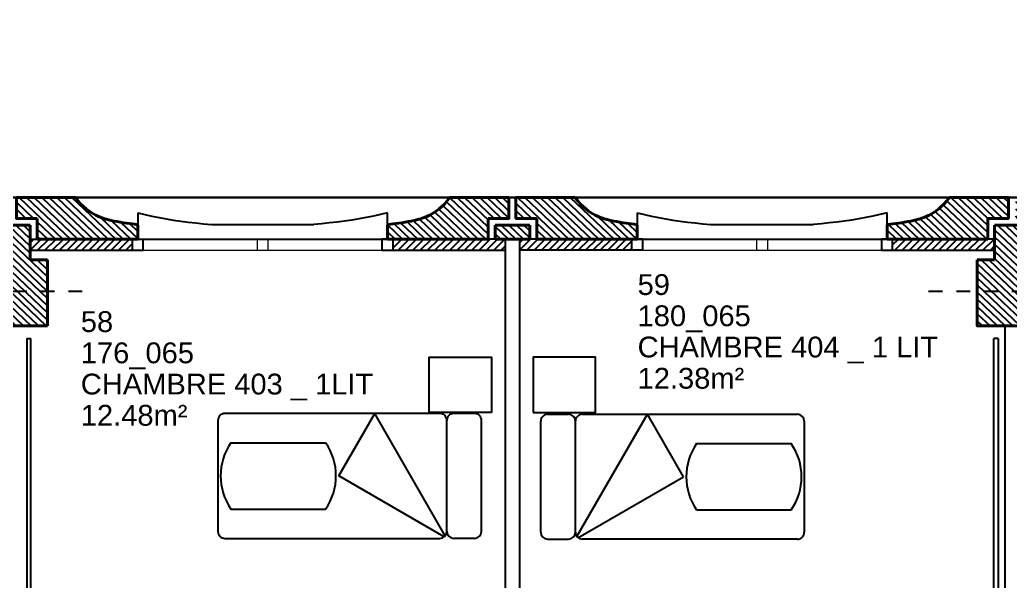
# Model space of a CAD drawing. Header units: metres. Extents: x -8 to 211, y -5 to 116.
# Drawn here: x 174.55 to 181.69, y 64.73 to 68.78 of the extents above; entities that cross this region are included whole.
import ezdxf

# ---------------------------------------------------------------- set-up
doc = ezdxf.new("R2010")
doc.units = ezdxf.units.M
doc.header["$LTSCALE"] = 0.6
doc.header["$MEASUREMENT"] = 0
doc.linetypes.add('CACHÉ', pattern=[0.25, 0.125, -0.125])
doc.linetypes.add('CONTINU', pattern=[0])
doc.layers.get('0').update_dxf_attribs({"linetype": 'CONTINUOUS'})
for name, color, linetype in [('001axes', 1, 'CONTINUOUS'), ('009 main courante', 181, 'CONTINUOUS'), ('400 Lits', 150, 'CONTINUOUS'), ('A_EQMP', 142, 'CONTINUOUS'), ('A_Etiqu_Local', 8, 'CONTINUOUS'), ('A_Etiqu_Local_ancien', 8, 'CONTINUOUS'), ('A_HACH_CLOIS', 7, 'CONTINU'), ('A_HACH_STRUC', 7, 'CONTINUOUS'), ('A_MUR_CLOIS', 8, 'CONTINU'), ('A_MURS_ALÈG', 7, 'CONTINU')]:
    doc.layers.add(name, color=color, linetype=linetype)
for name, color, linetype, lineweight in [('A_CHASS', 4, 'CONTINU', 0), ('A_MURS_STRU', 7, 'CONTINU', 40), ('CONTOUR', 54, 'CONTINUOUS', 30)]:
    doc.layers.add(name, color=color, linetype=linetype, lineweight=lineweight)
doc.styles.add('Attribut', font='arial.ttf')

# ---------------------------------------------------------------- blocks, each defined once
blk = doc.blocks.new('A_Etiqu_Local')
at = {"style": 'Attribut', "flags": 1}
for tag, p in [('CODE_HOPITAL', (-0.4463, 1.632)), ('CODE_SITE', (-0.4463, 1.407)), ('CODE_BATIMENT', (-0.4463, 1.182)), ('CODE_SECTEUR', (-0.4463, 0.957)), ('CODE_ETAGE', (-0.4463, 0.732)), ('NOM_NORMALISE', (-0.4463, -0.843)), ('SECTEUR_ACTIVITE', (-0.4463, -1.068)), ('SOUS_SECTEUR_ACTIVITE', (-0.4463, -1.293)), ('VOLUME', (-0.4463, -1.518)), ('SERVICE', (-0.4463, -1.743)), ('CODE_UG', (-0.4463, -1.968)), ('CODE_UA', (-0.4463, -2.193)), ('CODE_POLE', (-0.4463, -2.418)), ('OCCUPANT_EXTERNE', (-0.4463, -2.643)), ('DISPONIBILITE', (-0.4463, -2.868)), ('ACCES_HANDICAPES', (-0.4463, -3.093)), ('NATURE_SOL', (-0.4463, -3.318)), ('RISQUE_LABORATOIRE', (-0.4463, -3.543)), ('AMIANTE', (-0.4463, -3.768))]:
    blk.add_attdef(tag, p, '', height=0.15, dxfattribs=at)
at = {"layer": 'A_Etiqu_Local', "style": 'Attribut'}
for tag, p in [('CODE_PIECE', (-0.4463, 0.282)), ('NOM_USAGE', (-0.4463, 0.057)), ('SURFACE', (-0.4463, -0.168))]:
    blk.add_attdef(tag, p, '', height=0.15, dxfattribs=at)
at = {"layer": 'A_Etiqu_Local_ancien', "style": 'Attribut'}
blk.add_attdef('CODE_PIECE_ANCIEN', (-0.4463, 0.507), '', height=0.15, dxfattribs=at)

msp = doc.modelspace()

# ---------------------------------------------------------------- hatches: boundary and pattern name
at = {"layer": 'A_HACH_CLOIS'}
h = msp.add_hatch(dxfattribs=at)
h.set_pattern_fill('ANSI31', color=8, scale=0.3, style=0)
h.set_pattern_definition([(45, (174.625094, 67.11617), (-0.0265165, 0.0265165), [])])
h.paths.add_polyline_path([(178.0502, 67.1962), (177.2404, 67.1962), (177.2404, 67.1162), (178.0502, 67.1162)])
h.paths.add_polyline_path([(175.3602, 67.1962), (174.6251, 67.1962), (174.6251, 67.1162), (175.3602, 67.1162)])
h = msp.add_hatch(dxfattribs=at)
h.set_pattern_fill('ANSI31', color=8, scale=0.3, style=0)
h.set_pattern_definition([(45, (178.15035, 67.11617), (-0.0265165, 0.0265165), [])])
h.paths.add_polyline_path([(181.5754, 67.1962), (180.8402, 67.1962), (180.8402, 67.1162), (181.5754, 67.1162)])
h.paths.add_polyline_path([(178.9602, 67.1962), (178.1504, 67.1962), (178.1504, 67.1162), (178.9602, 67.1162)])
at = {"layer": 'A_HACH_STRUC', "linetype": 'Continuous'}
h = msp.add_hatch(dxfattribs=at)
h.set_pattern_fill('ANSI31', color=8, scale=0.3, angle=-88.5553, style=0)
h.set_pattern_definition([(316.4447, (167.350205, 67.19617), (0.02583954, 0.02717661), [])])
h.paths.add_polyline_path([(167.8638, 67.3883), (167.8463, 67.4003), (167.8282, 67.4143), (167.8095, 67.4306), (167.7903, 67.4496), (167.7705, 67.4713), (167.7502, 67.4962), (167.3502, 67.4962), (167.3502, 67.3462), (167.4751, 67.3462), (167.4751, 67.1962), (168.1602, 67.1962), (168.2002, 67.1962), (168.2002, 67.299), (168.1903, 67.3009), (168.1764, 67.3031), (168.1595, 67.3056), (168.1401, 67.3085), (168.1188, 67.3116), (168.0965, 67.315), (168.0736, 67.3186), (168.051, 67.3224), (168.0292, 67.3263), (168.0089, 67.3304), (167.9995, 67.3325), (167.9906, 67.3347), (167.9822, 67.3369), (167.974, 67.3392), (167.9661, 67.3415), (167.9585, 67.344), (167.951, 67.3466), (167.9435, 67.3493), (167.9361, 67.3522), (167.9286, 67.3552), (167.9132, 67.3618), (167.8972, 67.3693), (167.8808, 67.378)])
h.paths.add_polyline_path([(170.7253, 67.3462), (170.8752, 67.3462), (170.8752, 67.4962), (170.4502, 67.4962), (170.4298, 67.4713), (170.4101, 67.4496), (170.3909, 67.4306), (170.3722, 67.4143), (170.3541, 67.4003), (170.3366, 67.3883), (170.3196, 67.378), (170.3032, 67.3693), (170.2872, 67.3618), (170.2718, 67.3552), (170.2604, 67.3506), (170.2456, 67.3452), (170.2304, 67.3403), (170.2142, 67.3357), (170.1956, 67.3313), (170.1712, 67.3263), (170.1494, 67.3224), (170.1268, 67.3186), (170.1039, 67.315), (170.0816, 67.3116), (170.0603, 67.3085), (170.0409, 67.3056), (170.024, 67.3031), (170.0101, 67.3009), (170.0002, 67.299), (170.0002, 67.1962), (170.0402, 67.1962), (170.7215, 67.1962), (170.7253, 67.2)])
h.paths.add_polyline_path([(171.5132, 67.3618), (171.4972, 67.3693), (171.4808, 67.378), (171.4638, 67.3883), (171.4462, 67.4003), (171.4282, 67.4143), (171.4095, 67.4306), (171.3903, 67.4496), (171.3705, 67.4713), (171.3502, 67.4962), (170.9252, 67.4962), (170.9252, 67.3462), (171.0751, 67.3462), (171.0751, 67.1962), (171.7602, 67.1962), (171.8002, 67.1962), (171.8002, 67.299), (171.7903, 67.3009), (171.7764, 67.3031), (171.7595, 67.3056), (171.7401, 67.3085), (171.7188, 67.3116), (171.6965, 67.315), (171.6736, 67.3186), (171.651, 67.3224), (171.6292, 67.3263), (171.6089, 67.3304), (171.5949, 67.3336), (171.578, 67.338), (171.5624, 67.3427), (171.5473, 67.3478), (171.5316, 67.3539)])
h.paths.add_polyline_path([(174.4752, 67.4962), (174.0502, 67.4962), (174.0298, 67.4713), (174.0101, 67.4496), (173.9909, 67.4306), (173.9722, 67.4143), (173.9541, 67.4003), (173.9366, 67.3883), (173.9196, 67.378), (173.9032, 67.3693), (173.8872, 67.3618), (173.8718, 67.3552), (173.8604, 67.3506), (173.8456, 67.3452), (173.8304, 67.3403), (173.8142, 67.3357), (173.7956, 67.3313), (173.7712, 67.3263), (173.7494, 67.3224), (173.7268, 67.3186), (173.7039, 67.315), (173.6816, 67.3116), (173.6603, 67.3085), (173.6409, 67.3056), (173.624, 67.3031), (173.6101, 67.3009), (173.6002, 67.299), (173.6002, 67.1962), (173.6402, 67.1962), (174.3253, 67.1962), (174.3253, 67.3462), (174.4752, 67.3462)])
h.paths.add_polyline_path([(175.1132, 67.3618), (175.0972, 67.3693), (175.0808, 67.378), (175.0638, 67.3883), (175.0463, 67.4003), (175.0282, 67.4143), (175.0095, 67.4306), (174.9903, 67.4496), (174.9706, 67.4713), (174.9502, 67.4962), (174.5252, 67.4962), (174.5252, 67.3462), (174.6751, 67.3462), (174.6751, 67.1962), (175.3602, 67.1962), (175.4002, 67.1962), (175.4002, 67.299), (175.3903, 67.3009), (175.3764, 67.3031), (175.3595, 67.3056), (175.3401, 67.3085), (175.3188, 67.3116), (175.2965, 67.315), (175.2736, 67.3186), (175.251, 67.3224), (175.2292, 67.3263), (175.2089, 67.3304), (175.1949, 67.3336), (175.178, 67.338), (175.1624, 67.3427), (175.1474, 67.3478), (175.1316, 67.3539)])
h = msp.add_hatch(dxfattribs=at)
h.set_pattern_fill('ANSI31', color=8, scale=0.3, angle=-88.5553, style=0)
h.set_pattern_definition([(316.4447, (177.20019, 67.19617), (0.02583954, 0.0271766), [])])
h.paths.add_polyline_path([(177.9253, 67.3462), (178.0752, 67.3462), (178.0752, 67.4962), (177.6502, 67.4962), (177.6298, 67.4713), (177.6101, 67.4496), (177.5909, 67.4306), (177.5722, 67.4143), (177.5541, 67.4003), (177.5366, 67.3883), (177.5196, 67.378), (177.5032, 67.3693), (177.4872, 67.3618), (177.4718, 67.3552), (177.4643, 67.3522), (177.4569, 67.3493), (177.4494, 67.3466), (177.4419, 67.344), (177.4343, 67.3415), (177.4264, 67.3392), (177.4182, 67.3369), (177.4098, 67.3347), (177.4008, 67.3325), (177.3915, 67.3304), (177.3712, 67.3263), (177.3494, 67.3224), (177.3268, 67.3186), (177.3039, 67.315), (177.2816, 67.3116), (177.2603, 67.3085), (177.2409, 67.3056), (177.224, 67.3031), (177.2101, 67.3009), (177.2002, 67.299), (177.2002, 67.1962), (177.2402, 67.1962), (177.9253, 67.1962)])
h.paths.add_polyline_path([(178.7821, 67.3369), (178.774, 67.3392), (178.7661, 67.3415), (178.7585, 67.344), (178.7509, 67.3466), (178.7435, 67.3493), (178.736, 67.3522), (178.7285, 67.3552), (178.7131, 67.3618), (178.6972, 67.3693), (178.6808, 67.378), (178.6638, 67.3883), (178.6462, 67.4003), (178.6282, 67.4143), (178.6095, 67.4306), (178.5903, 67.4496), (178.5705, 67.4713), (178.5502, 67.4962), (178.1252, 67.4962), (178.1252, 67.3462), (178.2751, 67.3462), (178.2751, 67.1962), (178.9603, 67.1962), (179.0002, 67.1962), (179.0002, 67.299), (178.9903, 67.3009), (178.9764, 67.3031), (178.9595, 67.3056), (178.94, 67.3085), (178.9188, 67.3116), (178.8965, 67.315), (178.8736, 67.3186), (178.851, 67.3224), (178.8292, 67.3263), (178.8089, 67.3304), (178.7995, 67.3325), (178.7906, 67.3347)])
h.paths.add_polyline_path([(178.225, 67.2962), (177.9754, 67.2962), (177.9754, 67.1962), (178.0504, 67.1962), (178.225, 67.1962)])
h = msp.add_hatch(dxfattribs=at)
h.set_pattern_fill('ANSI31', color=8, scale=0.3, angle=-88.5553, style=0)
h.paths.add_polyline_path([(185.3999, 67.2961), (185.1499, 67.2961), (185.1499, 67.1961), (185.1999, 67.1961), (185.2002, 67.1961), (185.2002, 67.1161), (185.1999, 65.7709), (185.3999, 65.7709), (185.3999, 66.2211), (185.4999, 66.2211), (185.4999, 66.4211), (185.3999, 66.4211), (185.3999, 66.5211)])
h.paths.add_polyline_path([(185.1253, 67.3462), (185.4002, 67.3462), (185.4002, 67.4962), (185.3152, 67.4962, -1), (185.2852, 67.4962), (184.8502, 67.4962), (184.8298, 67.4713), (184.8101, 67.4496), (184.7909, 67.4306), (184.7722, 67.4143), (184.7541, 67.4003), (184.7366, 67.3883), (184.7196, 67.378), (184.7032, 67.3693), (184.6872, 67.3618), (184.6718, 67.3552), (184.6643, 67.3522), (184.6569, 67.3493), (184.6494, 67.3466), (184.6419, 67.344), (184.6343, 67.3415), (184.6264, 67.3392), (184.6182, 67.3369), (184.6097, 67.3347), (184.6008, 67.3325), (184.5915, 67.3304), (184.5712, 67.3263), (184.5494, 67.3224), (184.5268, 67.3186), (184.5039, 67.315), (184.4816, 67.3116), (184.4603, 67.3085), (184.4409, 67.3056), (184.424, 67.3031), (184.4101, 67.3009), (184.4002, 67.299), (184.4002, 67.1962), (184.4402, 67.1962), (185.1253, 67.1962)])
h.paths.add_polyline_path([(182.6002, 67.299), (182.5903, 67.3009), (182.5764, 67.3031), (182.5595, 67.3056), (182.54, 67.3085), (182.5188, 67.3116), (182.4965, 67.315), (182.4736, 67.3186), (182.451, 67.3224), (182.4292, 67.3263), (182.4089, 67.3304), (182.3995, 67.3325), (182.3906, 67.3347), (182.3821, 67.3369), (182.374, 67.3392), (182.3661, 67.3415), (182.3585, 67.344), (182.3509, 67.3466), (182.3435, 67.3493), (182.336, 67.3522), (182.3285, 67.3552), (182.3131, 67.3618), (182.2972, 67.3693), (182.2808, 67.378), (182.2638, 67.3883), (182.2462, 67.4003), (182.2282, 67.4143), (182.2095, 67.4306), (182.1903, 67.4496), (182.1705, 67.4713), (182.1502, 67.4962), (181.7252, 67.4962), (181.7252, 67.3462), (181.8751, 67.3462), (181.8751, 67.1962), (182.5602, 67.1962), (182.6002, 67.1962)])
h.paths.add_polyline_path([(181.5253, 67.3462), (181.6752, 67.3462), (181.6752, 67.4962), (181.2502, 67.4962), (181.2298, 67.4713), (181.2101, 67.4496), (181.1909, 67.4306), (181.1722, 67.4143), (181.1541, 67.4003), (181.1366, 67.3883), (181.1196, 67.378), (181.1032, 67.3693), (181.0872, 67.3618), (181.0718, 67.3552), (181.0643, 67.3522), (181.0569, 67.3493), (181.0494, 67.3466), (181.0419, 67.344), (181.0343, 67.3415), (181.0264, 67.3392), (181.0182, 67.3369), (181.0097, 67.3347), (181.0008, 67.3325), (180.9915, 67.3304), (180.9712, 67.3263), (180.9494, 67.3224), (180.9268, 67.3186), (180.9039, 67.315), (180.8816, 67.3116), (180.8603, 67.3085), (180.8409, 67.3056), (180.824, 67.3031), (180.8101, 67.3009), (180.8002, 67.299), (180.8002, 67.1962), (180.8402, 67.1962), (181.5253, 67.1962)])
h = msp.add_hatch(dxfattribs=at)
h.set_pattern_fill('ANSI31', color=8, scale=0.3, angle=-88.5553, style=0)
h.set_pattern_definition([(316.4447, (174.24985, 66.57117), (0.02583954, 0.02717661), [])])
h.paths.add_polyline_path([(174.7499, 67.0462), (174.625, 67.0462), (174.625, 67.2962), (174.3753, 67.2962), (174.3753, 67.0462), (174.2499, 67.0462), (174.2499, 66.5712), (174.4498, 66.5712), (174.7499, 66.5712)])
h.paths.add_polyline_path([(181.9499, 67.0462), (181.825, 67.0462), (181.825, 67.2962), (181.5754, 67.2962), (181.5754, 67.0462), (181.4499, 67.0462), (181.4499, 66.5712), (181.6498, 66.5712), (181.9499, 66.5712)])

# ---------------------------------------------------------------- linework, layer by layer
at = {"layer": '001axes', "color": 8, "linetype": 'CACHÉ'}
for p, q in [((173.8998, 66.8212), (175.0998, 66.8212)), ((181.0998, 66.8212), (182.2999, 66.8212))]:
    msp.add_line(p, q, dxfattribs=at)
at = {"layer": '009 main courante', "color": 8, "linetype": 'Continuous'}
for p, q in [((174.5998, 66.4812), (174.6298, 66.4812)), ((174.5998, 66.4812), (174.5998, 64.0862)), ((174.6298, 64.0862), (174.6298, 66.4812)), ((181.5999, 66.4812), (181.5699, 66.4812)), ((181.5699, 64.0862), (181.5699, 66.4812)), ((181.5999, 66.4812), (181.5999, 64.0862))]:
    msp.add_line(p, q, dxfattribs=at)
at = {"layer": '400 Lits', "color": 8, "linetype": 'Continuous'}
for p, q in [((175.9774, 65.8901), (175.9774, 65.0901)), ((177.5777, 65.9401), (176.0274, 65.9401)), ((176.848, 65.4901), (177.1078, 65.9401)), ((177.6165, 65.059), (177.1078, 65.9401)), ((177.6274, 65.0901), (177.6274, 65.8901)), ((177.6274, 65.0901), (177.6274, 65.8901)), ((177.6274, 65.0901), (177.6274, 65.8901)), ((177.8274, 65.9401), (177.6774, 65.9401)), ((177.8774, 65.0901), (177.8774, 65.8901)), ((178.3039, 65.0841), (178.3039, 65.8841)), ((178.3539, 65.9341), (178.5038, 65.9341)), ((178.5538, 65.0841), (178.5539, 65.8841)), ((178.5539, 65.0841), (178.5539, 65.8841)), ((178.5539, 65.0841), (178.5539, 65.8841)), ((178.5647, 65.0529), (179.0735, 65.9341)), ((178.6036, 65.9341), (180.1539, 65.9341)), ((179.3333, 65.4841), (179.0735, 65.9341)), ((180.2039, 65.8841), (180.2039, 65.0841)), ((176.0719, 65.7287), (176.7535, 65.7287)), ((179.4278, 65.7226), (180.1094, 65.7226)), ((177.6085, 65.051), (176.848, 65.4901)), ((178.5727, 65.045), (179.3333, 65.4841)), ((176.0719, 65.2516), (176.7535, 65.2516)), ((179.4278, 65.2455), (180.1094, 65.2455)), ((176.0274, 65.0401), (177.5777, 65.0401)), ((177.8274, 65.0401), (177.6774, 65.0401)), ((178.3539, 65.0341), (178.5038, 65.0341)), ((180.1539, 65.0341), (178.6036, 65.0341))]:
    msp.add_line(p, q, dxfattribs=at)
for centre, radius, start, end in [((176.0274, 65.8901), 0.05, 89.99938, 179.99947), ((177.5774, 65.8901), 0.05, 0.00168, 90.00176), ((177.6774, 65.8901), 0.05, 89.99824, 179.99832), ((177.8274, 65.8901), 0.05, 0.00168, 90.00176), ((178.3539, 65.8841), 0.05, 89.99824, 179.99832), ((178.5039, 65.8841), 0.05, 0.00168, 90.00176), ((178.6039, 65.8841), 0.05, 89.99824, 179.99832), ((180.1539, 65.8841), 0.05, 0.00063, 90.00052), ((176.4127, 65.4901), 0.416, 145.00777, 214.99254), ((176.4127, 65.4901), 0.416, 325.00791, 34.99193), ((179.7686, 65.4841), 0.416, 145.00777, 214.99254), ((179.7686, 65.4841), 0.416, 325.00791, 34.99193), ((176.0274, 65.0901), 0.05, 180.00168, 270.00176), ((177.5774, 65.0901), 0.05, 269.99948, 359.99937), ((177.6774, 65.0901), 0.05, 180.00063, 270.00052), ((177.8274, 65.0901), 0.05, 269.99948, 359.99937), ((178.3539, 65.0841), 0.05, 180.00063, 270.00052), ((178.5038, 65.0841), 0.05, 269.99948, 359.99937), ((178.6039, 65.0841), 0.05, 180.00063, 270.00052), ((180.1539, 65.0841), 0.05, 269.99824, 359.99832)]:
    msp.add_arc(centre, radius, start, end, dxfattribs=at)
at = {"layer": 'A_CHASS', "color": 8, "linetype": 'Continuous'}
for p, q in [((177.1602, 67.1962), (175.4402, 67.1962)), ((180.7602, 67.1962), (179.0402, 67.1962)), ((175.4402, 67.1162), (177.1602, 67.1162)), ((179.0402, 67.1162), (180.7602, 67.1162))]:
    msp.add_line(p, q, dxfattribs=at)
for points in [[(176.2602, 67.1962), (176.2602, 67.1162)], [(176.3402, 67.1162), (176.3402, 67.1962)], [(179.8602, 67.1962), (179.8602, 67.1162)], [(179.9402, 67.1162), (179.9402, 67.1962)]]:
    msp.add_lwpolyline(points, dxfattribs=at)
at = {"layer": 'A_EQMP', "color": 8, "linetype": 'Continuous'}
for points in [[(177.9499, 65.9462), (177.4999, 65.9462), (177.4999, 66.3462), (177.9499, 66.3462)], [(178.2494, 65.9462), (178.6994, 65.9462), (178.6994, 66.3462), (178.2494, 66.3462)]]:
    msp.add_lwpolyline(points, close=True, dxfattribs=at)
at = {"layer": 'A_MUR_CLOIS', "color": 8, "linetype": 'Continuous'}
for p, q in [((174.6251, 67.1962), (175.4402, 67.1962)), ((178.0504, 67.1962), (177.1602, 67.1962)), ((178.0502, 64.0263), (178.0502, 67.1962)), ((178.1502, 67.1962), (178.1502, 64.0263)), ((179.0402, 67.1962), (178.1502, 67.1962)), ((181.5754, 67.1962), (180.7602, 67.1962)), ((179.0402, 67.1162), (178.1504, 67.1162))]:
    msp.add_line(p, q, dxfattribs=at)
for points in [[(174.6251, 67.1162), (174.6251, 67.1962)], [(175.3602, 67.1962), (175.3602, 67.1162)], [(175.4402, 67.1162), (175.4402, 67.1962)], [(177.1602, 67.1962), (177.1602, 67.1162), (178.0502, 67.1162)], [(177.2402, 67.1162), (177.2402, 67.1962)], [(178.9602, 67.1162), (178.9602, 67.1962)], [(179.0402, 67.1162), (179.0402, 67.1962)], [(180.7602, 67.1962), (180.7602, 67.1162), (181.5754, 67.1162)], [(180.8402, 67.1162), (180.8402, 67.1962)], [(181.5754, 67.1162), (181.5754, 67.1962)], [(174.6251, 67.1162), (175.4402, 67.1162)], [(181.6497, 66.5712), (181.6497, 62.7963), (181.75, 62.7963)]]:
    msp.add_lwpolyline(points, dxfattribs=at)
at = {"layer": 'A_MURS_ALÈG', "color": 8, "ltscale": 200}
for p, q in [((174.9502, 67.4962), (177.6502, 67.4962)), ((178.5502, 67.4962), (181.2502, 67.4962)), ((175.4002, 67.3862), (175.4002, 67.1962)), ((175.4002, 67.3862), (175.4514, 67.3737)), ((177.2002, 67.3862), (177.149, 67.3737)), ((177.2002, 67.1962), (177.2002, 67.3862)), ((179.0002, 67.3862), (179.0002, 67.1962)), ((179.0002, 67.3862), (179.0514, 67.3737)), ((180.8002, 67.3862), (180.749, 67.3737)), ((180.8002, 67.1962), (180.8002, 67.3862)), ((175.4514, 67.3737), (175.5024, 67.3623)), ((175.5024, 67.3623), (175.5535, 67.352)), ((175.5535, 67.352), (175.6048, 67.3426)), ((175.6048, 67.3426), (175.6567, 67.3342)), ((175.6567, 67.3342), (175.7093, 67.3265)), ((175.7093, 67.3265), (175.7627, 67.3196)), ((175.7627, 67.3196), (175.8174, 67.3134)), ((175.8174, 67.3134), (175.8733, 67.3078)), ((175.8733, 67.3078), (175.9308, 67.3028)), ((176.7271, 67.3078), (176.6696, 67.3028)), ((176.783, 67.3134), (176.7271, 67.3078)), ((176.8376, 67.3196), (176.783, 67.3134)), ((176.8911, 67.3265), (176.8376, 67.3196)), ((176.9437, 67.3342), (176.8911, 67.3265)), ((176.9956, 67.3426), (176.9437, 67.3342)), ((177.0469, 67.352), (176.9956, 67.3426)), ((177.098, 67.3623), (177.0469, 67.352)), ((177.149, 67.3737), (177.098, 67.3623)), ((179.0514, 67.3737), (179.1024, 67.3623)), ((179.1024, 67.3623), (179.1535, 67.352)), ((179.1535, 67.352), (179.2048, 67.3426)), ((179.2048, 67.3426), (179.2567, 67.3342)), ((179.2567, 67.3342), (179.3093, 67.3265)), ((179.3093, 67.3265), (179.3627, 67.3196)), ((179.3627, 67.3196), (179.4174, 67.3134)), ((179.4174, 67.3134), (179.4733, 67.3078)), ((179.4733, 67.3078), (179.5308, 67.3028)), ((180.3271, 67.3078), (180.2696, 67.3028)), ((180.383, 67.3134), (180.3271, 67.3078)), ((180.4376, 67.3196), (180.383, 67.3134)), ((180.4911, 67.3265), (180.4376, 67.3196)), ((180.5437, 67.3342), (180.4911, 67.3265)), ((180.5956, 67.3426), (180.5437, 67.3342)), ((180.6469, 67.352), (180.5956, 67.3426)), ((180.698, 67.3623), (180.6469, 67.352)), ((180.749, 67.3737), (180.698, 67.3623)), ((175.9308, 67.3028), (176.6696, 67.3028)), ((179.5308, 67.3028), (180.2696, 67.3028)), ((175.4002, 67.1962), (177.2002, 67.1962)), ((179.0002, 67.1962), (180.8002, 67.1962))]:
    msp.add_line(p, q, dxfattribs=at)
at = {"layer": 'A_MURS_STRU', "color": 8, "linetype": 'Continuous'}
for p, q in [((174.6751, 67.3462), (174.6751, 67.1962)), ((177.9253, 67.3462), (177.9253, 67.1962)), ((178.2751, 67.3462), (178.2751, 67.1962)), ((181.5253, 67.3462), (181.5253, 67.1962)), ((174.3753, 67.2962), (174.625, 67.2962)), ((174.625, 67.2962), (174.625, 67.0462)), ((175.4002, 67.2962), (175.4002, 67.1962)), ((177.2002, 67.2962), (177.2002, 67.1962)), ((177.9754, 67.2962), (178.225, 67.2962)), ((177.9754, 67.1962), (177.9754, 67.2962)), ((178.225, 67.1962), (178.225, 67.2962)), ((179.0002, 67.2962), (179.0002, 67.1962)), ((180.8002, 67.2962), (180.8002, 67.1962)), ((181.5754, 67.2962), (181.5754, 67.0462)), ((181.5754, 67.2962), (181.825, 67.2962)), ((175.4002, 67.1962), (174.6751, 67.1962)), ((177.2002, 67.1962), (177.9253, 67.1962)), ((178.225, 67.1962), (177.9754, 67.1962)), ((179.0002, 67.1962), (178.2751, 67.1962)), ((180.8002, 67.1962), (181.5253, 67.1962)), ((174.7499, 67.0462), (174.625, 67.0462)), ((181.4499, 67.0462), (181.5754, 67.0462))]:
    msp.add_line(p, q, dxfattribs=at)
for points in [[(174.6751, 67.3462), (174.5252, 67.3462), (174.5252, 67.4962), (174.9502, 67.4962)], [(174.9502, 67.4962), (174.9706, 67.4713), (174.9903, 67.4496), (175.0095, 67.4306), (175.0282, 67.4143), (175.0463, 67.4003), (175.0638, 67.3883), (175.0808, 67.378), (175.0972, 67.3693), (175.1132, 67.3618), (175.1286, 67.3552), (175.1286, 67.3552), (175.1361, 67.3522), (175.1435, 67.3493), (175.151, 67.3466), (175.1585, 67.344), (175.1661, 67.3415), (175.174, 67.3392), (175.1822, 67.3369), (175.1907, 67.3347), (175.1996, 67.3325), (175.2089, 67.3304), (175.2089, 67.3304), (175.2292, 67.3263), (175.251, 67.3224), (175.2736, 67.3186), (175.2965, 67.315), (175.3188, 67.3116), (175.3401, 67.3085), (175.3595, 67.3056), (175.3764, 67.3031), (175.3903, 67.3009), (175.4003, 67.299)], [(177.6502, 67.4962), (177.6298, 67.4713), (177.6101, 67.4496), (177.5909, 67.4306), (177.5722, 67.4143), (177.5541, 67.4003), (177.5366, 67.3883), (177.5196, 67.378), (177.5032, 67.3693), (177.4872, 67.3618), (177.4718, 67.3552), (177.4718, 67.3552), (177.4643, 67.3522), (177.4569, 67.3493), (177.4494, 67.3466), (177.4419, 67.344), (177.4343, 67.3415), (177.4264, 67.3392), (177.4182, 67.3369), (177.4098, 67.3347), (177.4008, 67.3325), (177.3915, 67.3304), (177.3915, 67.3304), (177.3712, 67.3263), (177.3494, 67.3224), (177.3268, 67.3186), (177.3039, 67.315), (177.2816, 67.3116), (177.2603, 67.3085), (177.2409, 67.3056), (177.224, 67.3031), (177.2101, 67.3009), (177.2001, 67.299)], [(177.9253, 67.3462), (178.0752, 67.3462), (178.0752, 67.4962), (177.6502, 67.4962)], [(178.2751, 67.3462), (178.1252, 67.3462), (178.1252, 67.4962), (178.5502, 67.4962)], [(178.5502, 67.4962), (178.5705, 67.4713), (178.5903, 67.4496), (178.6095, 67.4306), (178.6282, 67.4143), (178.6462, 67.4003), (178.6638, 67.3883), (178.6808, 67.378), (178.6972, 67.3693), (178.7131, 67.3618), (178.7285, 67.3552), (178.7285, 67.3552), (178.736, 67.3522), (178.7435, 67.3493), (178.7509, 67.3466), (178.7585, 67.344), (178.7661, 67.3415), (178.774, 67.3392), (178.7821, 67.3369), (178.7906, 67.3347), (178.7995, 67.3325), (178.8089, 67.3304), (178.8089, 67.3304), (178.8292, 67.3263), (178.851, 67.3224), (178.8736, 67.3186), (178.8965, 67.315), (178.9188, 67.3116), (178.94, 67.3085), (178.9595, 67.3056), (178.9764, 67.3031), (178.9903, 67.3009), (179.0003, 67.299)], [(181.2502, 67.4962), (181.2298, 67.4713), (181.2101, 67.4496), (181.1909, 67.4306), (181.1722, 67.4143), (181.1541, 67.4003), (181.1366, 67.3883), (181.1196, 67.378), (181.1032, 67.3693), (181.0872, 67.3618), (181.0718, 67.3552), (181.0718, 67.3552), (181.0643, 67.3522), (181.0569, 67.3493), (181.0494, 67.3466), (181.0419, 67.344), (181.0343, 67.3415), (181.0264, 67.3392), (181.0182, 67.3369), (181.0097, 67.3347), (181.0008, 67.3325), (180.9915, 67.3304), (180.9915, 67.3304), (180.9712, 67.3263), (180.9494, 67.3224), (180.9268, 67.3186), (180.9039, 67.315), (180.8816, 67.3116), (180.8603, 67.3085), (180.8409, 67.3056), (180.824, 67.3031), (180.8101, 67.3009), (180.8001, 67.299)], [(181.5253, 67.3462), (181.6752, 67.3462), (181.6752, 67.4962), (181.2502, 67.4962)], [(174.2499, 67.0462), (174.2499, 66.5712), (174.7499, 66.5712)], [(174.7499, 66.5712), (174.7499, 67.0462)], [(181.4499, 67.0462), (181.4499, 66.5712), (181.9499, 66.5712)]]:
    msp.add_lwpolyline(points, dxfattribs=at)
at = {"layer": 'CONTOUR', "color": 8}
for points in [[(167.2999, 92.6966), (167.2999, 67.4962), (185.4002, 67.4962)], [(167.2999, 67.4966), (185.4002, 67.4966)]]:
    msp.add_lwpolyline(points, dxfattribs=at)

# ---------------------------------------------------------------- block references
at = {"layer": 'A_Etiqu_Local', "color": 8}
ref = msp.add_blockref('A_Etiqu_Local', (179.4487, 66.2869), dxfattribs=at)
ref.add_attrib('CODE_PIECE', '180_065', (179.0024, 66.5689), dxfattribs={"height": 0.15, "style": 'Attribut'})
ref.add_attrib('CODE_PIECE_ANCIEN', '59', (179.0024, 66.7939), dxfattribs={"layer": 'A_Etiqu_Local_ancien', "height": 0.15, "style": 'Attribut'})
ref.add_attrib('NOM_USAGE', 'CHAMBRE 404 _ 1 LIT', (179.0024, 66.3439), dxfattribs={"height": 0.15, "style": 'Attribut'})
ref.add_attrib('SURFACE', '12.38m²', (179.0024, 66.1189), dxfattribs={"height": 0.15, "style": 'Attribut'})
ref = msp.add_blockref('A_Etiqu_Local', (175.436, 66.02), dxfattribs=at)
ref.add_attrib('CODE_PIECE', '176_065', (174.9896, 66.302), dxfattribs={"height": 0.15, "style": 'Attribut'})
ref.add_attrib('CODE_PIECE_ANCIEN', '58', (174.9896, 66.527), dxfattribs={"layer": 'A_Etiqu_Local_ancien', "height": 0.15, "style": 'Attribut'})
ref.add_attrib('NOM_USAGE', 'CHAMBRE 403 _ 1LIT', (174.9896, 66.077), dxfattribs={"height": 0.15, "style": 'Attribut'})
ref.add_attrib('SURFACE', '12.48m²', (174.9896, 65.852), dxfattribs={"height": 0.15, "style": 'Attribut'})

doc.saveas('drawing.dxf')
